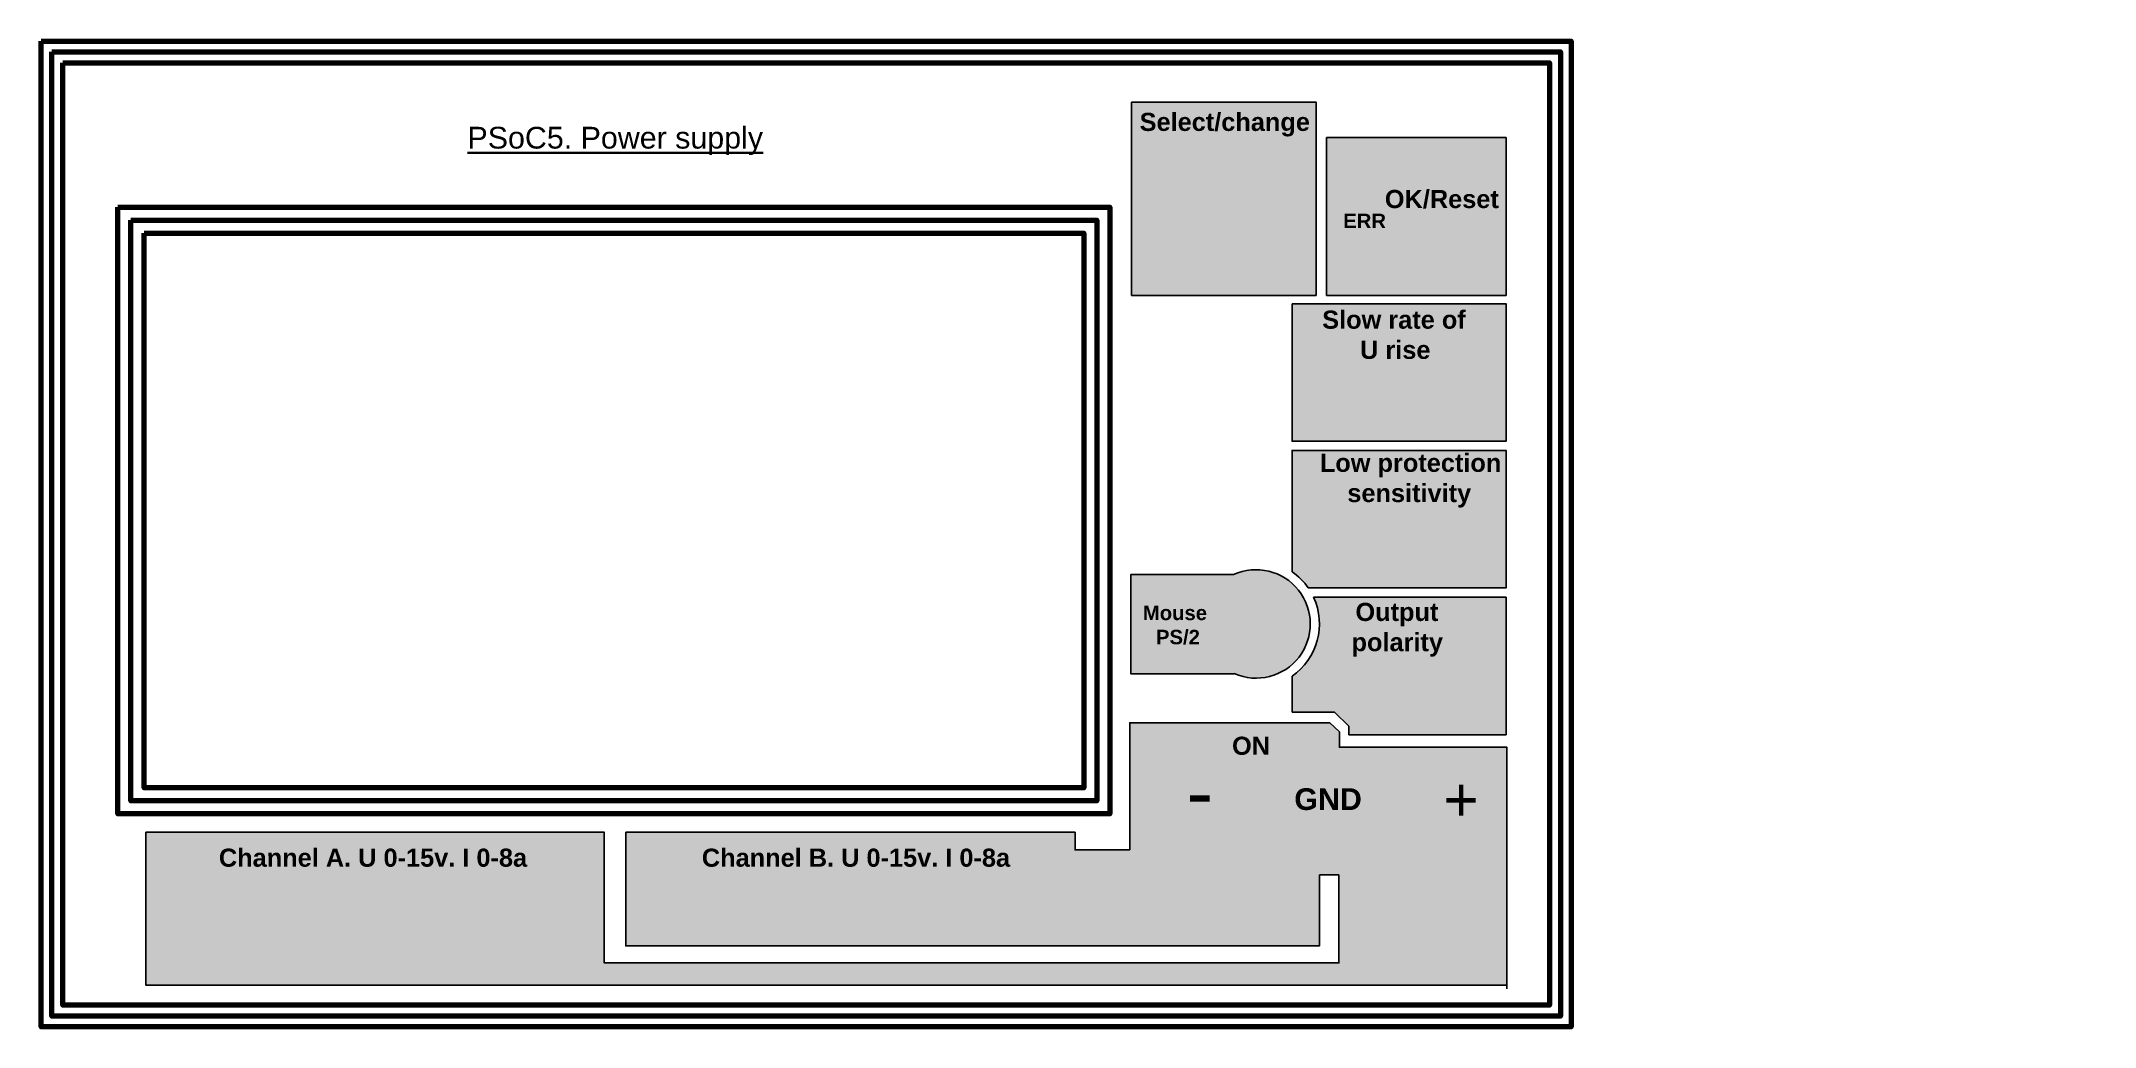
# Model space of a CAD drawing. Header units: millimetres. Extents: x 47 to 330, y 47 to 183.
import ezdxf

# ---------------------------------------------------------------- set-up
doc = ezdxf.new("R2010")
doc.units = ezdxf.units.MM
doc.layers.add('Design', color=250, linetype='Continuous', lineweight=30)
doc.layers.add('Labels', color=250, linetype='Continuous', lineweight=30)
doc.layers.add('Design fill', color=7, linetype='Continuous', true_color=0xe3e3e3)
doc.layers.get('0').off()
doc.styles.get("Standard").update_dxf_attribs({"font": 'arial.ttf'})

# ---------------------------------------------------------------- blocks, each defined once
blk = doc.blocks.new('hole')
for radius in [3.5, 1.5]:
    blk.add_circle((70, 200), radius)
blk = doc.blocks.new('clem_red')
for radius in [5.5, 4]:
    blk.add_circle((227.26, 29.88), radius)
blk = doc.blocks.new('clemm2')
blk.add_line((344.29, 78.94), (344.29, 66.94))
for points in [[(328.29, 66.94), (360.29, 66.94), (360.29, 78.94), (328.29, 78.94)], [(335.79, 66.94), (352.79, 66.94), (352.79, 78.94), (335.79, 78.94)], [(338.44, 72.24), (341.71, 72.24), (341.71, 73.64), (338.44, 73.64)], [(339.43, 70.28), (340.78, 70.28), (340.78, 75.61), (339.43, 75.61)], [(346.94, 72.24), (350.21, 72.24), (350.21, 73.64), (346.94, 73.64)], [(347.93, 70.28), (349.28, 70.28), (349.28, 75.61), (347.93, 75.61)]]:
    blk.add_lwpolyline(points, close=True)
for centre, radius in [((332.79, 72.94), 1.5), ((340.1, 72.94), 2.75), ((348.6, 72.94), 2.75), ((355.79, 72.94), 1.5)]:
    blk.add_circle(centre, radius)

msp = doc.modelspace()

# ---------------------------------------------------------------- hatches: boundary and pattern name
at = {"layer": 'Design fill'}
h = msp.add_hatch(color=256, dxfattribs=at)
h.dxf.hatch_style = 1
h.paths.add_polyline_path([(222.82, 174.58), (197.38, 174.58), (197.38, 147.92), (222.82, 147.92)])
h = msp.add_hatch(color=256, dxfattribs=at)
h.dxf.hatch_style = 1
h.paths.add_polyline_path([(249.03, 169.23), (249.03, 169.68), (246.17, 169.68), (224.27, 169.68), (224.27, 147.91), (249.03, 147.91)])
h = msp.add_hatch(color=256, dxfattribs=at)
h.dxf.hatch_style = 1
h.paths.add_polyline_path([(249.03, 146.77), (219.5, 146.77), (219.5, 127.8), (249.03, 127.8)])
h = msp.add_hatch(color=256, dxfattribs=at)
h.dxf.hatch_style = 1
h.paths.add_polyline_path([(249.03, 126.54), (219.5, 126.54), (219.5, 109.8, -0.090964), (221.73, 107.57), (249.03, 107.57)])
h = msp.add_hatch(color=256, dxfattribs=at)
h.dxf.hatch_style = 1
h.paths.add_polyline_path([(211.54, 95.73, 1.541557), (211.43, 109.4), (197.26, 109.4), (197.26, 95.73)])
h = msp.add_hatch(color=256, dxfattribs=at)
h.dxf.hatch_style = 1
h.paths.add_polyline_path([(249.03, 106.28), (222.47, 106.28, -0.366109), (219.5, 95.38), (219.5, 90.44), (225.36, 90.44), (227.35, 88.5), (227.35, 87.31), (249.03, 87.31)])
h = msp.add_hatch(color=256, dxfattribs=at)
h.dxf.hatch_style = 1
h.paths.add_polyline_path([(124.65, 73.85), (61.46, 73.85), (61.46, 52.74), (249.14, 52.74), (249.14, 85.58), (226.03, 85.58), (226.03, 87.69), (224.7, 88.97), (197.12, 88.97), (197.12, 71.43), (189.58, 71.43), (189.58, 73.85), (127.62, 73.85), (127.62, 58.17), (223.28, 58.17), (223.28, 67.99), (225.96, 67.99), (225.96, 55.84), (124.65, 55.84)])

# ---------------------------------------------------------------- linework, layer by layer
at = {"layer": 'Design', "lineweight": -3}
for p, q in [((224.7, 88.97), (226.03, 87.69)), ((225.36, 90.44), (227.35, 88.5)), ((223.28, 67.99), (225.96, 67.99))]:
    msp.add_line(p, q, dxfattribs=at)
at = {"layer": 'Design'}
msp.add_line((106.01, 71.63), (106.01, 71.63), dxfattribs=at)
at = {"layer": 'Design', "color": 252, "lineweight": 200}
for points in [[(47, 183), (258, 183), (258, 47), (47, 47)], [(48.5, 181.5), (256.5, 181.5), (256.5, 48.5), (48.5, 48.5)], [(50, 180), (255, 180), (255, 50), (50, 50)], [(61.2, 156.49), (190.8, 156.49), (190.8, 79.99), (61.2, 79.99)]]:
    msp.add_lwpolyline(points, close=True, dxfattribs=at)
at = {"layer": 'Design', "color": 252, "lineweight": -3}
for points in [[(197.38, 174.58), (222.82, 174.58), (222.82, 147.92), (197.38, 147.92)], [(219.5, 146.77), (249.03, 146.77), (249.03, 127.8), (219.5, 127.8)]]:
    msp.add_lwpolyline(points, close=True, dxfattribs=at)
for points in [[(249.03, 169.23), (249.03, 147.91), (224.27, 147.91), (224.27, 169.68), (246.17, 169.68)], [(219.5, 109.8), (219.5, 126.54), (249.03, 126.54), (249.03, 107.57), (221.73, 107.57)], [(211.54, 95.73), (197.26, 95.73), (197.26, 109.4), (211.43, 109.4)], [(222.47, 106.28), (249.03, 106.28), (249.03, 87.31), (227.35, 87.31)], [(219.5, 90.44), (219.5, 95.38)]]:
    msp.add_lwpolyline(points, dxfattribs=at)
at = {"layer": 'Design', "lineweight": -3}
for points in [[(246.17, 169.68), (249.03, 169.68), (249.03, 169.23)], [(197.12, 71.43), (197.12, 88.97), (224.7, 88.97), (226.03, 87.69), (226.03, 85.58), (249.14, 85.58), (249.14, 52.24)], [(225.36, 90.44), (219.5, 90.44)], [(227.35, 87.31), (227.35, 88.5)], [(249.14, 52.74), (61.46, 52.74), (61.46, 73.85), (124.65, 73.85), (124.65, 55.84), (225.96, 55.84), (225.96, 67.99)], [(127.62, 73.85), (189.58, 73.85)], [(223.28, 67.99), (223.28, 58.17), (127.62, 58.17), (127.62, 73.85)], [(197.12, 71.43), (189.58, 71.43), (189.58, 73.85)]]:
    msp.add_lwpolyline(points, dxfattribs=at)
at = {"layer": 'Design', "color": 252, "lineweight": 211}
for points in [[(57.6, 160.09), (194.4, 160.09), (194.4, 76.39), (57.6, 76.39)], [(59.4, 158.29), (192.6, 158.29), (192.6, 78.19), (59.4, 78.19)]]:
    msp.add_lwpolyline(points, close=True, dxfattribs=at)
at = {"layer": 'Design', "color": 252, "lineweight": -3}
msp.add_arc((214.54, 102.59), 7.48, 246.401, 114.516, dxfattribs=at)
at = {"layer": 'Design', "lineweight": -3}
for start, end in [(34.665, 55.4552), (304.5448, 24.9773)]:
    msp.add_arc((214.54, 102.59), 8.75, start, end, dxfattribs=at)

# ---------------------------------------------------------------- block references
for name, p in [('hole', (-13.1, -27.4)), ('hole', (178.1, -27.4)), ('clemm2', (-30.07, 29.64)), ('clem_red', (15.29, 37.8)), ('hole', (-13.1, -142.6)), ('hole', (178.13, -142.6))]:
    msp.add_blockref(name, p)

# ---------------------------------------------------------------- texts
at = {"layer": 'Design', "attachment_point": 1}
for s, insert, char_height in [('{\\fArial|b1|i0|c204|p34;GND}', (219.82, 79.93), 3), ('+', (240.36, 81.37), 6), ('-', (204.92, 83.42), 8)]:
    msp.add_mtext_dynamic_manual_height_columns(s, width=10.2539, gutter_width=12.5, heights=[0], dxfattribs=dict(at, insert=insert, char_height=char_height))
at = {"layer": 'Labels', "attachment_point": 1}
for s, width, insert, char_height in [('\\pi1.1052;{\\fArial|b1|i0|c204|p34;Select/change}', 25.442, (197.38, 173.1), 2.5), ('\\pi46.397;{\\LPSoC5. Power supply}', 133.2, (59.4, 171.17), 3), ('{\\fArial|b1|i0|c204|p34;OK/Reset}', 15.7951, (232.3, 162.46), 2.5), ('{\\fArial|b1|i0|c204|p34;ERR}', 5.706, (226.56, 159.19), 2), ('\\pi0.55274;{\\fArial|b1|i0|c204|p34;Slow rate of \\P\\pi5.7744;U rise}', 20.8753, (223.11, 145.82), 2.5), ('\\pi1.1687;{\\fArial|b1|i0|c204|p34;Low protection \\P\\pi4.9587;sensitivity}', 26.8616, (222.17, 126.07), 2.5), ('{\\fArial|b1|i0|c204|p34;Mouse\\P\\pi1.8115;PS/2}', 9.3364, (198.93, 105.12), 2), ('\\pi4.584;{\\fArial|b1|i0|c204|p34;Output \\P\\pi4.0477;polarity}', 20.4163, (223.66, 105.5), 2.5), ('{\\fArial|b1|i0|c204|p34;ON}', 5.6403, (211.23, 87.04), 2.5), ('\\pi9.7299;{\\fArial|b1|i0|c204|p34;Channel A. U 0-15v. I 0-8a}', 61.6835, (61.79, 71.6), 2.5), ('\\pi9.7299;{\\fArial|b1|i0|c204|p34;Channel B. U 0-15v. I 0-8a}', 61.6835, (128.39, 71.6), 2.5)]:
    msp.add_mtext_dynamic_manual_height_columns(s, width=width, gutter_width=12.5, heights=[0], dxfattribs=dict(at, insert=insert, char_height=char_height))

doc.saveas('drawing.dxf')
